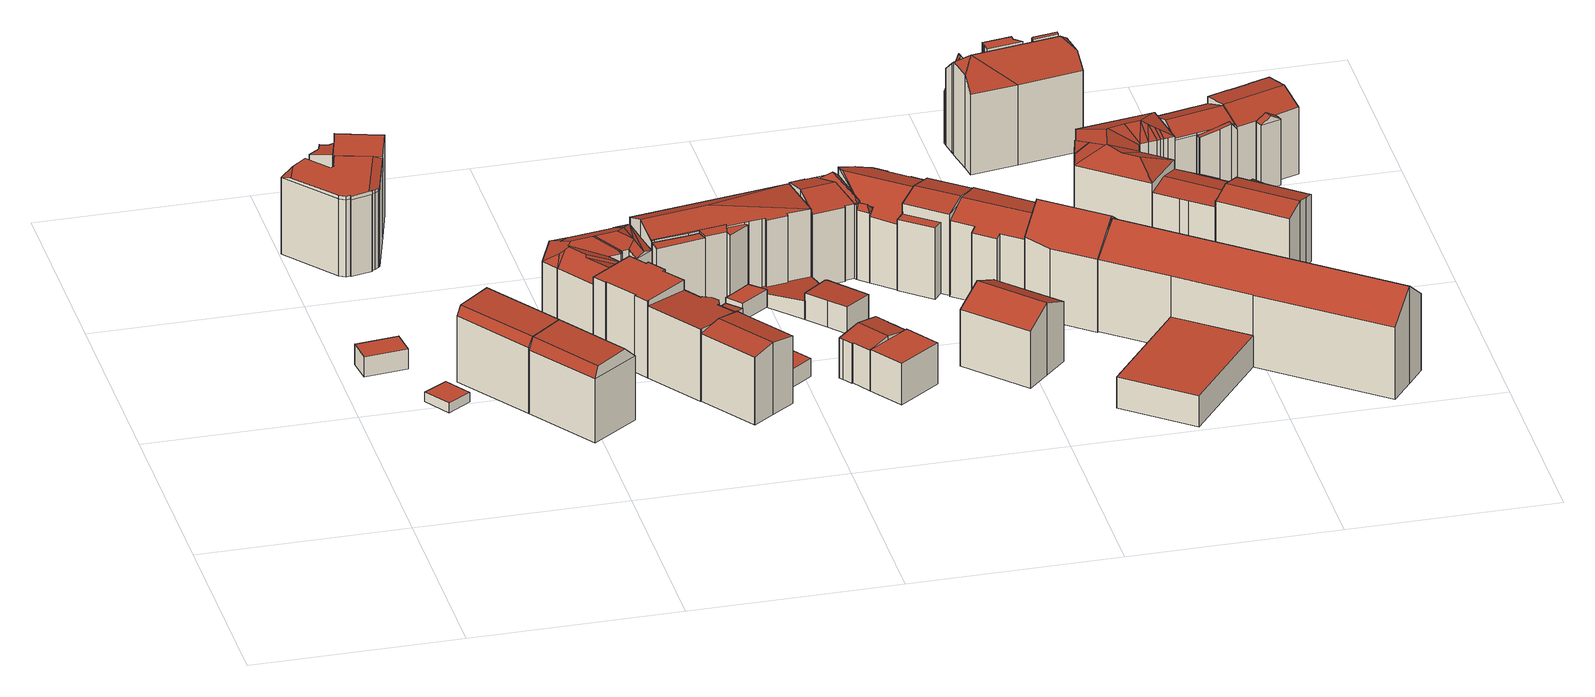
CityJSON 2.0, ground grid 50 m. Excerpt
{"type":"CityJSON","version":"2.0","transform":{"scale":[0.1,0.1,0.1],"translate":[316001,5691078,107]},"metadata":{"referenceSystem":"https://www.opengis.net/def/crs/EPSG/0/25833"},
"CityObjects":{
"building1":{"type":"Building","attributes":{"Dachtyp_tdc":"tdcPolyFlatRoof","Gemeindeschluessel":14713000,"Dachneigung":0,"QualitaetDacherkennung":25,"Geometrietyp2DReferenz":"3000","function":"31001_9998","roofType":"1000","measuredHeight":5.18},"geometry":[{"type":"MultiSurface","lod":"2","boundaries":[[[0,1,2,3]],[[1,4,5,2]],[[4,6,7,5]],[[6,0,3,7]],[[6,4,1,0]],[[3,2,5,7]]],"semantics":{"surfaces":[{"type":"WallSurface"},{"type":"RoofSurface"},{"type":"GroundSurface"}],"values":[0,0,0,0,1,2]}}]},
"building2":{"type":"Building","attributes":{"Gemeindeschluessel":14713000,"Dachtyp_tdc":"tdcPolyFlatRoof","Dachneigung":0,"QualitaetDacherkennung":84,"Geometrietyp2DReferenz":"3000","function":"31001_9998","roofType":"1000","measuredHeight":2.57},"geometry":[{"type":"MultiSurface","lod":"2","boundaries":[[[8,9,10,11]],[[9,12,13,10]],[[12,14,15,13]],[[14,8,11,15]],[[14,12,9,8]],[[11,10,13,15]]],"semantics":{"surfaces":[{"type":"WallSurface"},{"type":"RoofSurface"},{"type":"GroundSurface"}],"values":[0,0,0,0,1,2]}}]},
"building3":{"type":"Building","attributes":{"Dachtyp_tdc":"tdcFreeFormRoof","Gemeindeschluessel":14713000,"Dachneigung":0.626,"QualitaetDacherkennung":70,"Geometrietyp2DReferenz":"3000","function":"31001_9998","roofType":"5000","measuredHeight":20.67},"geometry":[{"type":"MultiSurface","lod":"2","boundaries":[[[16,17,18,19]],[[17,20,21,18]],[[20,22,23,21]],[[22,24,25,23]],[[24,26,27,25]],[[26,28,29,27]],[[28,30,31,29]],[[30,32,33,31]],[[32,34,35,33]],[[34,36,37,35]],[[36,38,39,37]],[[38,40,41,39]],[[40,42,43,41]],[[42,44,45,43]],[[44,46,47,45]],[[46,48,49,47]],[[48,50,51,49]],[[50,16,19,51]],[[52,53,54,55,56,57,58,59]],[[60,42,61]],[[62,63,59,58,64,65,66,67,68,69,70,60,61,71,72]],[[36,62,72,38]],[[38,72,71,40]],[[40,71,61,42]],[[42,60,70,44]],[[44,70,69,46]],[[46,69,68,48]],[[48,68,67,50]],[[50,67,66,16]],[[16,66,65,17]],[[17,65,64,20]],[[20,64,58,57,22]],[[34,63,62,36]],[[32,52,59,63,34]],[[22,57,56,24]],[[24,56,55,26]],[[26,55,54,28]],[[28,54,53,30]],[[30,53,52,32]],[[19,18,21,23,25,27,29,31,33,35,37,39,41,43,45,47,49,51]]],"semantics":{"surfaces":[{"type":"WallSurface"},{"type":"RoofSurface"},{"type":"GroundSurface"}],"values":[0,0,0,0,0,0,0,0,0,0,0,0,0,0,0,0,0,0,1,1,1,0,0,0,0,0,0,0,0,0,0,0,0,0,0,0,0,0,0,2]}}]},
"building4":{"type":"Building","attributes":{"Dachtyp_tdc":"tdcCutGableRoof","Gemeindeschluessel":14713000,"Dachneigung":3.2,"QualitaetDacherkennung":62,"Geometrietyp2DReferenz":"3000","function":"31001_9998","roofType":"9999","measuredHeight":19.67},"geometry":[{"type":"MultiSurface","lod":"2","boundaries":[[[73,74,75,76]],[[74,77,78,75]],[[77,79,80,78]],[[79,73,76,80]],[[74,73,81,82]],[[77,74,82,83]],[[79,77,83,84]],[[73,79,84,81]],[[83,82,81,84]],[[76,75,78,80]]],"semantics":{"surfaces":[{"type":"WallSurface"},{"type":"RoofSurface"},{"type":"GroundSurface"}],"values":[0,0,0,0,1,0,1,0,1,2]}}]},
"building5":{"type":"Building","attributes":{"Gemeindeschluessel":14713000,"Geometrietyp2DReferenz":"3000","function":"31001_9998","roofType":"9999"},"children":["building5-1","building5-2"]},
"building5-1":{"type":"BuildingPart","attributes":{"Dachtyp_tdc":"tdcPolyFlatRoof","Dachneigung":0,"QualitaetDacherkennung":71,"Geometrietyp2DReferenz":"3000","roofType":"1000","measuredHeight":20.48},"parents":["building5"],"geometry":[{"type":"MultiSurface","lod":"2","boundaries":[[[85,86,87,88,89]],[[86,90,91,87]],[[90,92,93,91]],[[92,94,95,93]],[[94,64,96,95]],[[64,97,98,96]],[[97,64,94,92,90,86,85,99]],[[88,87,91,93,95,96,98]],[[89,99,85]],[[88,98,97,99,89]]],"semantics":{"surfaces":[{"type":"WallSurface"},{"type":"RoofSurface"},{"type":"GroundSurface"},{"type":"ClosureSurface"}],"values":[0,0,0,0,0,0,1,2,0,3]}}]},
"building5-2":{"type":"BuildingPart","attributes":{"Dachtyp_tdc":"tdcPolyFlatRoof","Dachneigung":3.87,"QualitaetDacherkennung":68,"Geometrietyp2DReferenz":"3000","roofType":"2100","measuredHeight":20.61},"parents":["building5"],"geometry":[{"type":"MultiSurface","lod":"2","boundaries":[[[100,101,102,98,97]],[[101,103,104,102]],[[103,105,106,104]],[[105,107,108,106]],[[107,89,88,108]],[[89,107,105,103,101,100,99]],[[98,102,104,106,108,88]],[[97,99,100]],[[98,88,89,99,97]]],"semantics":{"surfaces":[{"type":"WallSurface"},{"type":"RoofSurface"},{"type":"GroundSurface"},{"type":"ClosureSurface"}],"values":[0,0,0,0,0,1,2,0,3]}}]},
"building6":{"type":"Building","attributes":{"Dachtyp_tdc":"tdcCutGableRoof","Gemeindeschluessel":14713000,"Dachneigung":3.29,"QualitaetDacherkennung":69,"Geometrietyp2DReferenz":"3000","function":"31001_9998","roofType":"9999","measuredHeight":19.67},"geometry":[{"type":"MultiSurface","lod":"2","boundaries":[[[79,109,110,80]],[[109,111,112,110]],[[111,113,76,112]],[[113,79,80,76]],[[109,79,84,114]],[[111,109,114,115]],[[113,111,115,116]],[[79,113,116,84]],[[115,114,84,116]],[[80,110,112,76]]],"semantics":{"surfaces":[{"type":"WallSurface"},{"type":"RoofSurface"},{"type":"GroundSurface"}],"values":[0,0,0,0,1,0,1,0,1,2]}}]},
"building7":{"type":"Building","attributes":{"Gemeindeschluessel":14713000,"Dachtyp_tdc":"tdcFreeFormRoof","Dachneigung":23.16,"QualitaetDacherkennung":24,"Geometrietyp2DReferenz":"3000","function":"31001_9998","roofType":"5000","measuredHeight":20.09},"geometry":[{"type":"MultiSurface","lod":"2","boundaries":[[[117,118,119,120]],[[118,121,122,119]],[[121,123,124,122]],[[123,125,126,124]],[[125,127,128,126]],[[127,129,130,128]],[[129,131,132,130]],[[131,133,134,132]],[[133,135,136,134]],[[135,137,138,136]],[[137,139,140,138]],[[139,141,142,140]],[[141,143,144,142]],[[143,145,146,144]],[[145,147,148,146]],[[147,149,150,148]],[[149,151,152,150]],[[151,153,154,152]],[[153,155,156,154]],[[155,157,158,156]],[[157,159,160,158]],[[159,117,120,160]],[[159,161,117]],[[157,161,159]],[[157,162,161]],[[157,163,162]],[[163,157,164]],[[162,163,165]],[[164,157,155]],[[163,164,155,153]],[[166,167,168,169,165,163,153,151]],[[170,166,151,149]],[[170,149,147]],[[171,172,173,174,167,166,170,147,145]],[[171,145,143]],[[172,171,143,141]],[[175,176,177,173,172,141,139]],[[137,175,139]],[[175,137,135]],[[176,175,135,133]],[[177,176,133,131]],[[174,173,177,131,129]],[[178,168,167,174,129,127]],[[178,127,125]],[[169,168,178,125,123]],[[162,165,169,123,121]],[[161,162,121,118]],[[161,118,117]],[[120,119,122,124,126,128,130,132,134,136,138,140,142,144,146,148,150,152,154,156,158,160]]],"semantics":{"surfaces":[{"type":"WallSurface"},{"type":"RoofSurface"},{"type":"GroundSurface"}],"values":[0,0,0,0,0,0,0,0,0,0,0,0,0,0,0,0,0,0,0,0,0,0,1,1,1,1,1,1,1,1,1,1,1,1,1,1,1,0,0,1,1,1,1,1,1,1,1,0,2]}}]},
"building8":{"type":"Building","attributes":{"Dachtyp_tdc":"tdcPolyFlatRoof","Gemeindeschluessel":14713000,"Dachneigung":0,"QualitaetDacherkennung":30,"Geometrietyp2DReferenz":"3000","function":"31001_9998","roofType":"1000","measuredHeight":19.61},"geometry":[{"type":"MultiSurface","lod":"2","boundaries":[[[179,180,136,138]],[[180,181,182,136]],[[181,183,184,182]],[[183,185,186,184]],[[185,187,188,186]],[[187,189,190,188]],[[189,191,192,190]],[[191,193,194,192]],[[193,195,196,194]],[[195,197,198,196]],[[197,199,200,198]],[[199,201,202,200]],[[201,203,204,202]],[[203,205,140,204]],[[205,179,138,140]],[[205,203,201,199,197,195,193,191,189,187,185,183,181,180,179]],[[138,136,182,184,186,188,190,192,194,196,198,200,202,204,140]]],"semantics":{"surfaces":[{"type":"WallSurface"},{"type":"RoofSurface"},{"type":"GroundSurface"}],"values":[0,0,0,0,0,0,0,0,0,0,0,0,0,0,0,1,2]}}]},
"building9":{"type":"Building","attributes":{"Dachtyp_tdc":"tdcPolyFlatRoof","Gemeindeschluessel":14713000,"Dachneigung":6.37,"QualitaetDacherkennung":70,"Geometrietyp2DReferenz":"3000","function":"31001_9998","roofType":"2100","measuredHeight":18.47},"geometry":[{"type":"MultiSurface","lod":"2","boundaries":[[[206,207,196,208]],[[207,209,194,196]],[[209,210,192,194]],[[210,211,212,192]],[[211,213,214,212]],[[213,215,216,214]],[[215,217,218,216]],[[217,219,220,218]],[[219,221,222,220]],[[221,223,224,222]],[[223,225,226,224]],[[225,206,208,226]],[[225,223,221,219,217,215,213,211,210,209,207,206]],[[208,196,194,192,212,214,216,218,220,222,224,226]]],"semantics":{"surfaces":[{"type":"WallSurface"},{"type":"RoofSurface"},{"type":"GroundSurface"}],"values":[0,0,0,0,0,0,0,0,0,0,0,0,1,2]}}]},
"building10":{"type":"Building","attributes":{"Dachtyp_tdc":"tdcGableRoof","Gemeindeschluessel":14713000,"Dachneigung":10.02,"QualitaetDacherkennung":35,"Geometrietyp2DReferenz":"3000","function":"31001_9998","roofType":"3100","measuredHeight":18.52},"geometry":[{"type":"MultiSurface","lod":"2","boundaries":[[[227,228,229,230]],[[228,231,232,229]],[[231,233,234,232]],[[233,235,236,234]],[[235,237,238,236]],[[237,239,240,238]],[[239,241,242,240]],[[241,243,244,242]],[[243,227,230,244]],[[239,237,235,233,231,228]],[[228,227,243,241,239]],[[230,229,232,234,236,238,240,242,244]]],"semantics":{"surfaces":[{"type":"WallSurface"},{"type":"RoofSurface"},{"type":"GroundSurface"}],"values":[0,0,0,0,0,0,0,0,0,1,1,2]}}]},
"building11":{"type":"Building","attributes":{"Dachtyp_tdc":"tdcPolyFlatRoof","Gemeindeschluessel":14713000,"Dachneigung":15.15,"QualitaetDacherkennung":32,"Geometrietyp2DReferenz":"3000","function":"31001_9998","roofType":"2100","measuredHeight":19.84},"geometry":[{"type":"MultiSurface","lod":"2","boundaries":[[[245,246,247,248]],[[246,249,250,247]],[[249,251,252,250]],[[251,253,254,252]],[[253,245,248,254]],[[253,251,249,246,245]],[[248,247,250,252,254]]],"semantics":{"surfaces":[{"type":"WallSurface"},{"type":"RoofSurface"},{"type":"GroundSurface"}],"values":[0,0,0,0,0,1,2]}}]},
"building12":{"type":"Building","attributes":{"Dachtyp_tdc":"tdcPolyFlatRoof","Gemeindeschluessel":14713000,"Dachneigung":0,"QualitaetDacherkennung":79,"Geometrietyp2DReferenz":"3000","function":"31001_9998","roofType":"1000","measuredHeight":4.58},"geometry":[{"type":"MultiSurface","lod":"2","boundaries":[[[255,256,257,258]],[[256,259,260,257]],[[259,261,262,260]],[[261,263,264,262]],[[263,255,258,264]],[[263,261,259,256,255]],[[258,257,260,262,264]]],"semantics":{"surfaces":[{"type":"WallSurface"},{"type":"RoofSurface"},{"type":"GroundSurface"}],"values":[0,0,0,0,0,1,2]}}]},
"building13":{"type":"Building","attributes":{"Dachtyp_tdc":"tdcPolyFlatRoof","Gemeindeschluessel":14713000,"Dachneigung":3.18,"QualitaetDacherkennung":70,"Geometrietyp2DReferenz":"3000","function":"31001_9998","roofType":"2100","measuredHeight":3.29},"geometry":[{"type":"MultiSurface","lod":"2","boundaries":[[[265,266,267,268]],[[266,269,270,267]],[[269,271,272,270]],[[271,265,268,272]],[[271,269,266,265]],[[268,267,270,272]]],"semantics":{"surfaces":[{"type":"WallSurface"},{"type":"RoofSurface"},{"type":"GroundSurface"}],"values":[0,0,0,0,1,2]}}]},
"building14":{"type":"Building","attributes":{"Gemeindeschluessel":14713000,"Geometrietyp2DReferenz":"3000","function":"31001_9998","roofType":"9999"},"children":["building14-1","building14-2"]},
"building14-1":{"type":"BuildingPart","attributes":{"Dachtyp_tdc":"tdcHipAndGableRoof","Dachneigung":24.52,"QualitaetDacherkennung":30,"Geometrietyp2DReferenz":"3000","roofType":"5000","measuredHeight":22.5},"parents":["building14"],"geometry":[{"type":"MultiSurface","lod":"2","boundaries":[[[273,274,275,276]],[[274,277,278,275]],[[277,279,280,278]],[[279,281,282,280]],[[281,283,284,282]],[[285,286,287,120]],[[286,288,160,287]],[[288,289,158,160]],[[289,290,291,158]],[[290,292,293,291]],[[292,294,295,293]],[[294,296,297,295]],[[296,298,299,297]],[[298,273,276,299]],[[294,292,290,300]],[[290,289,288,286,300]],[[286,285,283,281,279,277,274,273,298,296,294,300]],[[276,275,278,280,282,284,120,287,160,158,291,293,295,297,299]],[[120,284,283,285]]],"semantics":{"surfaces":[{"type":"WallSurface"},{"type":"RoofSurface"},{"type":"GroundSurface"},{"type":"ClosureSurface"}],"values":[0,0,0,0,0,0,0,0,0,0,0,0,0,0,1,1,1,2,3]}}]},
"building14-2":{"type":"BuildingPart","attributes":{"Dachtyp_tdc":"tdcPolyFlatRoof","Dachneigung":18.15,"QualitaetDacherkennung":28,"Geometrietyp2DReferenz":"3000","roofType":"2100","measuredHeight":20.36},"parents":["building14"],"geometry":[{"type":"MultiSurface","lod":"2","boundaries":[[[301,302,250,252]],[[302,303,304,250]],[[303,305,247,304]],[[305,306,285,120,247]],[[307,308,309,284,283]],[[308,310,254,309]],[[310,301,252,254]],[[310,308,307,306,305,303,302,301]],[[252,250,304,247,120,284,309,254]],[[283,285,306,307]],[[283,284,120,285]]],"semantics":{"surfaces":[{"type":"WallSurface"},{"type":"RoofSurface"},{"type":"GroundSurface"},{"type":"ClosureSurface"}],"values":[0,0,0,0,0,0,0,1,2,0,3]}}]},
"building15":{"type":"Building","attributes":{"Gemeindeschluessel":14713000,"Geometrietyp2DReferenz":"3000","function":"31001_9998","roofType":"9999"},"children":["building15-1","building15-2"]},
"building15-1":{"type":"BuildingPart","attributes":{"Dachtyp_tdc":"tdcPolyFlatRoof","Dachneigung":0,"QualitaetDacherkennung":34,"Geometrietyp2DReferenz":"3000","roofType":"1000","measuredHeight":19.6},"parents":["building15"],"geometry":[{"type":"MultiSurface","lod":"2","boundaries":[[[311,312,284,309]],[[312,313,282,284]],[[313,314,315,316,282]],[[317,311,309,318,319]],[[317,314,313,312,311]],[[309,284,282,316,318]],[[319,315,314,317]],[[319,318,316,315]]],"semantics":{"surfaces":[{"type":"WallSurface"},{"type":"RoofSurface"},{"type":"GroundSurface"},{"type":"ClosureSurface"}],"values":[0,0,0,0,1,2,0,3]}}]},
"building15-2":{"type":"BuildingPart","attributes":{"Dachtyp_tdc":"tdcPolyFlatRoof","Dachneigung":2.71,"QualitaetDacherkennung":55,"Geometrietyp2DReferenz":"3000","roofType":"2100","measuredHeight":4.65},"parents":["building15"],"geometry":[{"type":"MultiSurface","lod":"2","boundaries":[[[315,320,321,316]],[[320,322,267,321]],[[322,323,268,267]],[[323,319,318,268]],[[319,323,322,320,315]],[[316,321,267,268,318]],[[316,318,319,315]]],"semantics":{"surfaces":[{"type":"WallSurface"},{"type":"RoofSurface"},{"type":"GroundSurface"},{"type":"ClosureSurface"}],"values":[0,0,0,0,1,2,3]}}]},
"building16":{"type":"Building","attributes":{"Dachtyp_tdc":"tdcPolyFlatRoof","Gemeindeschluessel":14713000,"Dachneigung":8.73,"QualitaetDacherkennung":67,"Geometrietyp2DReferenz":"3000","function":"31001_9998","roofType":"2100","measuredHeight":4.64},"geometry":[{"type":"MultiSurface","lod":"2","boundaries":[[[324,325,326,327]],[[325,328,329,326]],[[328,330,331,329]],[[330,332,333,331]],[[332,334,335,333]],[[334,336,337,335]],[[336,338,339,337]],[[338,340,341,339]],[[340,342,343,341]],[[342,344,345,343]],[[344,324,327,345]],[[344,342,340,338,336,334,332,330,328,325,324]],[[327,326,329,331,333,335,337,339,341,343,345]]],"semantics":{"surfaces":[{"type":"WallSurface"},{"type":"RoofSurface"},{"type":"GroundSurface"}],"values":[0,0,0,0,0,0,0,0,0,0,0,1,2]}}]},
"building17":{"type":"Building","attributes":{"Dachtyp_tdc":"tdcGableRoof","Gemeindeschluessel":14713000,"Dachneigung":11.02,"QualitaetDacherkennung":78,"Geometrietyp2DReferenz":"3000","function":"31001_9998","roofType":"3100","measuredHeight":11.43},"geometry":[{"type":"MultiSurface","lod":"2","boundaries":[[[346,347,348,349]],[[347,350,351,348]],[[350,352,353,351]],[[352,354,355,353]],[[354,356,357,355]],[[356,358,359,357]],[[358,360,361,359]],[[360,362,363,361]],[[362,364,365,363]],[[364,366,367,365]],[[366,368,369,367]],[[368,370,371,369]],[[370,372,373,371]],[[372,346,349,373]],[[368,366,364,362,360,358,356,354]],[[354,352,350,347,346,372,370,368]],[[349,348,351,353,355,357,359,361,363,365,367,369,371,373]]],"semantics":{"surfaces":[{"type":"WallSurface"},{"type":"RoofSurface"},{"type":"GroundSurface"}],"values":[0,0,0,0,0,0,0,0,0,0,0,0,0,0,1,1,2]}}]},
"building18":{"type":"Building","attributes":{"Dachtyp_tdc":"tdcPolyFlatRoof","Gemeindeschluessel":14713000,"Dachneigung":0,"QualitaetDacherkennung":51,"Geometrietyp2DReferenz":"3000","function":"31001_9998","roofType":"1000","measuredHeight":10.55},"geometry":[{"type":"MultiSurface","lod":"2","boundaries":[[[374,375,353,357]],[[375,376,377,353]],[[376,378,379,377]],[[378,374,357,379]],[[378,376,375,374]],[[357,353,377,379]]],"semantics":{"surfaces":[{"type":"WallSurface"},{"type":"RoofSurface"},{"type":"GroundSurface"}],"values":[0,0,0,0,1,2]}}]},
"building19":{"type":"Building","attributes":{"Dachtyp_tdc":"tdcPolyFlatRoof","Gemeindeschluessel":14713000,"Dachneigung":3.44,"QualitaetDacherkennung":79,"Geometrietyp2DReferenz":"3000","function":"31001_9998","roofType":"2100","measuredHeight":6.77},"geometry":[{"type":"MultiSurface","lod":"2","boundaries":[[[380,381,343,382]],[[381,383,341,343]],[[383,384,385,341]],[[384,386,387,385]],[[386,388,389,387]],[[388,380,382,389]],[[388,386,384,383,381,380]],[[382,343,341,385,387,389]]],"semantics":{"surfaces":[{"type":"WallSurface"},{"type":"RoofSurface"},{"type":"GroundSurface"}],"values":[0,0,0,0,0,0,1,2]}}]},
"building20":{"type":"Building","attributes":{"Gemeindeschluessel":14713000,"Geometrietyp2DReferenz":"3000","function":"31001_9998","roofType":"9999"},"children":["building20-1","building20-2"]},
"building20-1":{"type":"BuildingPart","attributes":{"Dachtyp_tdc":"tdcFreeFormRoof","Dachneigung":47.55,"QualitaetDacherkennung":19,"Geometrietyp2DReferenz":"3000","roofType":"5000","measuredHeight":21.66},"parents":["building20"],"geometry":[{"type":"MultiSurface","lod":"2","boundaries":[[[390,391,392,393]],[[391,394,395,392]],[[396,397,398,399,400,394]],[[396,394,391]],[[397,396,391,390]],[[397,390,401,398]],[[393,392,395,402,403,404,405]],[[402,395,394,400,406]],[[404,403,399,398]],[[403,402,406,400,399]],[[393,405,401,390]],[[405,404,398,401]]],"semantics":{"surfaces":[{"type":"WallSurface"},{"type":"RoofSurface"},{"type":"GroundSurface"},{"type":"ClosureSurface"}],"values":[0,0,1,1,1,1,2,0,3,3,0,3]}}]},
"building20-2":{"type":"BuildingPart","attributes":{"Dachtyp_tdc":"tdcGableRoof","Dachneigung":21.17,"QualitaetDacherkennung":76,"Geometrietyp2DReferenz":"3000","roofType":"3100","measuredHeight":21.57},"parents":["building20"],"geometry":[{"type":"MultiSurface","lod":"2","boundaries":[[[407,408,409,410]],[[408,411,412,409]],[[411,413,401,405,412]],[[406,414,415,402]],[[414,416,417,415]],[[416,418,419,417]],[[418,420,421,419]],[[420,422,423,421]],[[422,424,425,423]],[[424,426,427,425]],[[426,407,410,427]],[[422,420,418,416,414,406,400,428]],[[428,429,413,411,408,407,426,424,422]],[[410,409,412,405,404,403,402,415,417,419,421,423,425,427]],[[398,401,413,429]],[[404,405,401,398]],[[399,398,429,428]],[[403,404,398,399]],[[400,399,428]],[[406,402,403,399,400]]],"semantics":{"surfaces":[{"type":"WallSurface"},{"type":"RoofSurface"},{"type":"GroundSurface"},{"type":"ClosureSurface"}],"values":[0,0,0,0,0,0,0,0,0,0,0,1,1,2,0,3,0,3,0,3]}}]},
"building21":{"type":"Building","attributes":{"Gemeindeschluessel":14713000,"Dachtyp_tdc":"tdcFreeFormRoof","Dachneigung":53.63,"QualitaetDacherkennung":23,"Geometrietyp2DReferenz":"3000","function":"31001_9998","roofType":"5000","measuredHeight":19.28},"geometry":[{"type":"MultiSurface","lod":"2","boundaries":[[[430,431,395,432]],[[431,433,392,395]],[[433,434,435,392]],[[434,430,432,435]],[[436,437,434,433]],[[436,433,431]],[[437,436,431,430]],[[437,430,434]],[[432,395,392,435]]],"semantics":{"surfaces":[{"type":"WallSurface"},{"type":"RoofSurface"},{"type":"GroundSurface"}],"values":[0,0,0,0,1,0,1,1,2]}}]},
"building22":{"type":"Building","attributes":{"Dachtyp_tdc":"tdcFreeFormRoof","Gemeindeschluessel":14713000,"Dachneigung":28.24,"QualitaetDacherkennung":64,"Geometrietyp2DReferenz":"3000","function":"31001_9998","roofType":"5000","measuredHeight":21.67},"geometry":[{"type":"MultiSurface","lod":"2","boundaries":[[[438,439,432,440]],[[439,441,435,432]],[[441,442,392,435]],[[442,443,393,392]],[[443,444,445,393]],[[444,446,447,445]],[[446,448,449,447]],[[448,450,451,449]],[[450,452,453,451]],[[452,454,455,453]],[[454,456,457,455]],[[456,458,459,457]],[[458,438,440,459]],[[438,460,461,442,441,439]],[[458,456,454,452,450,448,446,444,443,461,460]],[[443,442,461]],[[438,458,460]],[[440,432,435,392,393,445,447,449,451,453,455,457,459]]],"semantics":{"surfaces":[{"type":"WallSurface"},{"type":"RoofSurface"},{"type":"GroundSurface"}],"values":[0,0,0,0,0,0,0,0,0,0,0,0,0,1,1,0,0,2]}}]},
"building23":{"type":"Building","attributes":{"Dachtyp_tdc":"tdcGableRoof","Gemeindeschluessel":14713000,"Dachneigung":29.45,"QualitaetDacherkennung":44,"Geometrietyp2DReferenz":"3000","function":"31001_9998","roofType":"3100","measuredHeight":18.55},"geometry":[{"type":"MultiSurface","lod":"2","boundaries":[[[462,463,464,465]],[[463,466,467,464]],[[466,468,469,467]],[[468,470,471,469]],[[470,472,473,471]],[[472,474,475,473]],[[474,476,477,475]],[[476,462,465,477]],[[472,470,468,466,463,462]],[[462,476,474,472]],[[465,464,467,469,471,473,475,477]]],"semantics":{"surfaces":[{"type":"WallSurface"},{"type":"RoofSurface"},{"type":"GroundSurface"}],"values":[0,0,0,0,0,0,0,0,1,1,2]}}]},
"building24":{"type":"Building","attributes":{"Gemeindeschluessel":14713000,"Geometrietyp2DReferenz":"3000","function":"31001_9998","roofType":"9999"},"children":["building24-1","building24-2"]},
"building24-1":{"type":"BuildingPart","attributes":{"Dachtyp_tdc":"tdcPolyFlatRoof","Dachneigung":0,"QualitaetDacherkennung":60,"Geometrietyp2DReferenz":"3000","roofType":"1000","measuredHeight":18.18},"parents":["building24"],"geometry":[{"type":"MultiSurface","lod":"2","boundaries":[[[478,479,480,481]],[[479,482,483,480]],[[482,484,485,483]],[[484,482,479,478]],[[481,480,483,485]],[[481,485,484,478]]],"semantics":{"surfaces":[{"type":"WallSurface"},{"type":"RoofSurface"},{"type":"GroundSurface"},{"type":"ClosureSurface"}],"values":[0,0,0,1,2,3]}}]},
"building24-2":{"type":"BuildingPart","attributes":{"Dachtyp_tdc":"tdcGableRoof","Dachneigung":14.01,"QualitaetDacherkennung":70,"Geometrietyp2DReferenz":"3000","roofType":"3100","measuredHeight":22.22},"parents":["building24"],"geometry":[{"type":"MultiSurface","lod":"2","boundaries":[[[486,487,488,489]],[[490,481,485,491,492]],[[493,487,491,485,484]],[[487,486,492,491]],[[486,494,490,492]],[[487,493,488]],[[494,486,489]],[[493,494,489,488]],[[481,490,494,493,484,478]],[[484,485,481,478]]],"semantics":{"surfaces":[{"type":"RoofSurface"},{"type":"GroundSurface"},{"type":"WallSurface"},{"type":"ClosureSurface"}],"values":[0,1,2,2,2,2,2,0,2,3]}}]},
"building25":{"type":"Building","attributes":{"Dachtyp_tdc":"tdcFreeFormRoof","Gemeindeschluessel":14713000,"Dachneigung":24.57,"QualitaetDacherkennung":53,"Geometrietyp2DReferenz":"3000","function":"31001_9998","roofType":"5000","measuredHeight":22.24},"geometry":[{"type":"MultiSurface","lod":"2","boundaries":[[[495,496,497,498]],[[496,499,500,497]],[[499,501,502,500]],[[501,503,504,502]],[[503,505,506,504]],[[505,507,508,506]],[[507,509,510,508]],[[509,495,498,510]],[[511,495,509,512]],[[501,499,496,511,512,507,505,503]],[[496,495,511]],[[509,507,512]],[[498,497,500,502,504,506,508,510]]],"semantics":{"surfaces":[{"type":"WallSurface"},{"type":"RoofSurface"},{"type":"GroundSurface"}],"values":[0,0,0,0,0,0,0,0,1,1,0,0,2]}}]},
"building26":{"type":"Building","attributes":{"Dachtyp_tdc":"tdcFreeFormRoof","Gemeindeschluessel":14713000,"Dachneigung":44.54,"QualitaetDacherkennung":57,"Geometrietyp2DReferenz":"3000","function":"31001_9998","roofType":"5000","measuredHeight":25.98},"geometry":[{"type":"MultiSurface","lod":"2","boundaries":[[[513,514,515,516]],[[514,517,518,515]],[[517,519,520,518]],[[519,521,522,520]],[[521,513,516,522]],[[523,517,514,524]],[[521,519,523,524,513]],[[519,517,523]],[[514,513,524]],[[516,515,518,520,522]]],"semantics":{"surfaces":[{"type":"WallSurface"},{"type":"RoofSurface"},{"type":"GroundSurface"}],"values":[0,0,0,0,0,1,1,0,0,2]}}]},
"building27":{"type":"Building","attributes":{"Gemeindeschluessel":14713000,"Geometrietyp2DReferenz":"3000","function":"31001_9998","roofType":"9999"},"children":["building27-1","building27-2"]},
"building27-1":{"type":"BuildingPart","attributes":{"Dachtyp_tdc":"tdcPolyFlatRoof","Dachneigung":0,"QualitaetDacherkennung":58,"Geometrietyp2DReferenz":"3000","roofType":"1000","measuredHeight":8.01},"parents":["building27"],"geometry":[{"type":"MultiSurface","lod":"2","boundaries":[[[525,526,527,528]],[[529,530,531,532]],[[530,533,534,531]],[[533,525,528,534]],[[533,530,529,526,525]],[[528,527,532,531,534]],[[532,527,526,529]]],"semantics":{"surfaces":[{"type":"WallSurface"},{"type":"RoofSurface"},{"type":"GroundSurface"},{"type":"ClosureSurface"}],"values":[0,0,0,0,1,2,3]}}]},
"building27-2":{"type":"BuildingPart","attributes":{"Dachtyp_tdc":"tdcGableRoof","Dachneigung":40.14,"QualitaetDacherkennung":56,"Geometrietyp2DReferenz":"3000","roofType":"3100","measuredHeight":24.95},"parents":["building27"],"geometry":[{"type":"MultiSurface","lod":"2","boundaries":[[[535,527,526]],[[535,519,536,527]],[[519,537,538,536]],[[537,539,540,538]],[[539,541,542,540]],[[541,543,544,542]],[[543,545,546,544]],[[545,547,548,546]],[[547,549,531,548]],[[549,550,529,532,531]],[[545,543,541,539,537]],[[537,519,535,550,549,547,545]],[[532,527,536,538,540,542,544,546,548,531]],[[526,529,550,535]],[[526,527,532,529]]],"semantics":{"surfaces":[{"type":"WallSurface"},{"type":"RoofSurface"},{"type":"GroundSurface"},{"type":"ClosureSurface"}],"values":[0,0,0,0,0,0,0,0,0,0,1,1,2,0,3]}}]},
"building28":{"type":"Building","attributes":{"Gemeindeschluessel":14713000,"Geometrietyp2DReferenz":"3000","function":"31001_9998","roofType":"9999"},"children":["building28-1","building28-2","building28-3","building28-4"]},
"building28-1":{"type":"BuildingPart","attributes":{"Dachtyp_tdc":"tdcPolyFlatRoof","Dachneigung":0,"QualitaetDacherkennung":32,"Geometrietyp2DReferenz":"3000","roofType":"1000","measuredHeight":22.39},"parents":["building28"],"geometry":[{"type":"MultiSurface","lod":"2","boundaries":[[[551,552,553,554]],[[552,555,556,553]],[[555,557,558,559,556]],[[560,551,554,561,562]],[[560,557,555,552,551]],[[554,553,556,559,561]],[[562,558,557,560]],[[562,561,559,558]]],"semantics":{"surfaces":[{"type":"WallSurface"},{"type":"RoofSurface"},{"type":"GroundSurface"},{"type":"ClosureSurface"}],"values":[0,0,0,0,1,2,0,3]}}]},
"building28-2":{"type":"BuildingPart","attributes":{"Dachtyp_tdc":"tdcHippedGableRoof","Dachneigung":42.16,"QualitaetDacherkennung":60,"Geometrietyp2DReferenz":"3000","roofType":"3300","measuredHeight":26.6},"parents":["building28"],"geometry":[{"type":"MultiSurface","lod":"2","boundaries":[[[563,564,565,566,567]],[[564,568,569,565]],[[570,571,572,573]],[[571,574,575,572]],[[574,562,561,575]],[[558,576,577,559]],[[576,578,579,577]],[[578,580,581,579]],[[580,582,583,581]],[[582,584,585,583]],[[584,586,587,585]],[[586,588,589,587]],[[588,590,591,589]],[[590,592,593,591]],[[592,594,595,596,593]],[[588,586,597]],[[578,576,598]],[[582,580,578,598,597]],[[586,584,582,597]],[[576,558,562,574,571,570,599,597,598]],[[599,600,568,564,563,601,602,594,592,590,588,597]],[[596,566,565,569,603,604,573,572,575,561,559,577,579,581,583,585,587,589,591,593]],[[563,567,601]],[[602,595,594]],[[567,566,596,595]],[[567,595,602,601]],[[603,569,568,600]],[[599,604,603,600]],[[604,599,570,573]],[[559,561,562,558]]],"semantics":{"surfaces":[{"type":"WallSurface"},{"type":"RoofSurface"},{"type":"GroundSurface"},{"type":"ClosureSurface"}],"values":[0,0,0,0,0,0,0,0,0,0,0,0,0,0,0,1,1,1,1,1,1,2,0,0,3,3,3,3,3,3]}}]},
"building28-3":{"type":"BuildingPart","attributes":{"Dachtyp_tdc":"tdcPolyFlatRoof","Dachneigung":0,"QualitaetDacherkennung":60,"Geometrietyp2DReferenz":"3000","roofType":"1000","measuredHeight":22.34},"parents":["building28"],"geometry":[{"type":"MultiSurface","lod":"2","boundaries":[[[605,606,607,608]],[[606,609,570,573,607]],[[610,611,612,569,568]],[[611,613,614,612]],[[613,605,608,614]],[[613,611,610,615,609,606,605]],[[608,607,573,604,603,569,612,614]],[[600,599,570,609,615]],[[600,603,604,599]],[[604,573,570,599]],[[568,600,615,610]],[[568,569,603,600]]],"semantics":{"surfaces":[{"type":"WallSurface"},{"type":"RoofSurface"},{"type":"GroundSurface"},{"type":"ClosureSurface"}],"values":[0,0,0,0,0,1,2,0,3,3,0,3]}}]},
"building28-4":{"type":"BuildingPart","attributes":{"Dachtyp_tdc":"tdcFreeFormRoof","Dachneigung":68.53,"QualitaetDacherkennung":0,"Geometrietyp2DReferenz":"3000","roofType":"5000","measuredHeight":22.03},"parents":["building28"],"geometry":[{"type":"MultiSurface","lod":"2","boundaries":[[[595,602,616,617,618]],[[567,619,620,617,616,601]],[[595,618,621,596]],[[618,620,622,621]],[[620,619,623,622]],[[619,567,566,623]],[[620,618,617]],[[601,616,602]],[[596,621,622,623,566]],[[595,596,566,567]],[[567,601,602,595]]],"semantics":{"surfaces":[{"type":"RoofSurface"},{"type":"WallSurface"},{"type":"GroundSurface"},{"type":"ClosureSurface"}],"values":[0,0,1,1,1,1,1,1,2,3,3]}}]},
"building29":{"type":"Building","attributes":{"Dachtyp_tdc":"tdcFreeFormRoof","Gemeindeschluessel":14713000,"Dachneigung":21.76,"QualitaetDacherkennung":53,"Geometrietyp2DReferenz":"3000","function":"31001_9998","roofType":"5000","measuredHeight":20.8},"geometry":[{"type":"MultiSurface","lod":"2","boundaries":[[[624,625,626,627]],[[625,628,629,626]],[[628,630,631,629]],[[630,632,633,631]],[[632,634,635,633]],[[634,636,637,635]],[[636,638,639,637]],[[638,640,641,639]],[[640,642,643,641]],[[642,644,645,643]],[[644,646,647,645]],[[646,648,649,647]],[[648,650,651,649]],[[650,652,653,651]],[[652,654,655,653]],[[654,656,657,655]],[[656,658,659,657]],[[658,660,661,659]],[[660,662,663,661]],[[662,664,665,663]],[[664,666,667,665]],[[666,624,627,667]],[[668,669,670,671,672,664,662]],[[673,668,662,660]],[[673,660,658]],[[669,668,673,658,656]],[[670,669,656,654]],[[674,675,671,670,654,652]],[[676,674,652,650]],[[677,648,646]],[[678,648,677]],[[678,650,648]],[[650,678,676]],[[679,677,646,644]],[[680,679,644,642]],[[638,642,640]],[[642,638,680]],[[681,678,677,679,680,638,636]],[[681,636,634]],[[682,675,674,676,678,681,634,632]],[[682,632,630]],[[672,671,675,682,630,628]],[[683,684,672,628,625]],[[683,625,624]],[[684,683,624,666]],[[672,684,666,664]],[[627,626,629,631,633,635,637,639,641,643,645,647,649,651,653,655,657,659,661,663,665,667]]],"semantics":{"surfaces":[{"type":"WallSurface"},{"type":"RoofSurface"},{"type":"GroundSurface"}],"values":[0,0,0,0,0,0,0,0,0,0,0,0,0,0,0,0,0,0,0,0,0,0,1,1,1,1,1,1,1,1,1,1,1,1,1,1,1,1,1,1,1,1,1,1,1,1,2]}}]},
"building30":{"type":"Building","attributes":{"Gemeindeschluessel":14713000,"Geometrietyp2DReferenz":"3000","function":"31001_9998","roofType":"9999"},"children":["building30-1","building30-2"]},
"building30-1":{"type":"BuildingPart","attributes":{"Dachtyp_tdc":"tdcPolyFlatRoof","Dachneigung":28.21,"QualitaetDacherkennung":50,"Geometrietyp2DReferenz":"3000","roofType":"2100","measuredHeight":15.76},"parents":["building30"],"geometry":[{"type":"MultiSurface","lod":"2","boundaries":[[[685,686,687,688,689,690,691]],[[692,693,694,695,696,697]],[[689,688,694,693]],[[688,687,695,694]],[[687,686,696,695]],[[686,685,698,697,696]],[[691,698,685]],[[690,692,697,698,691]],[[689,693,692,690]]],"semantics":{"surfaces":[{"type":"RoofSurface"},{"type":"GroundSurface"},{"type":"WallSurface"},{"type":"ClosureSurface"}],"values":[0,1,2,2,2,2,2,3,3]}}]},
"building30-2":{"type":"BuildingPart","attributes":{"Dachtyp_tdc":"tdcGableRoof","Dachneigung":10.22,"QualitaetDacherkennung":84,"Geometrietyp2DReferenz":"3000","roofType":"3100","measuredHeight":16.7},"parents":["building30"],"geometry":[{"type":"MultiSurface","lod":"2","boundaries":[[[698,699,700,697]],[[699,701,702,700]],[[701,703,704,702]],[[703,705,706,704]],[[705,707,708,706]],[[707,709,710,708]],[[709,711,712,710]],[[711,713,714,712]],[[713,715,716,714]],[[715,717,718,716]],[[717,719,689,693,718]],[[715,713,711,709,707,705,703]],[[703,701,699,698,691,690,719,717,715]],[[692,697,700,702,704,706,708,710,712,714,716,718,693]],[[697,692,690,691,698]],[[689,719,690]],[[690,692,693,689]]],"semantics":{"surfaces":[{"type":"WallSurface"},{"type":"RoofSurface"},{"type":"GroundSurface"},{"type":"ClosureSurface"}],"values":[0,0,0,0,0,0,0,0,0,0,0,1,1,2,3,0,3]}}]},
"building31":{"type":"Building","attributes":{"Dachtyp_tdc":"tdcFreeFormRoof","Gemeindeschluessel":14713000,"Dachneigung":14.02,"QualitaetDacherkennung":61,"Geometrietyp2DReferenz":"3000","function":"31001_9998","roofType":"5000","measuredHeight":18.64},"geometry":[{"type":"MultiSurface","lod":"2","boundaries":[[[720,721,722,723]],[[721,724,725,722]],[[724,726,727,725]],[[726,728,729,727]],[[728,730,731,729]],[[730,732,733,731]],[[732,720,723,733]],[[728,726,724,734,730]],[[732,730,734,721,720]],[[724,721,734]],[[723,722,725,727,729,731,733]]],"semantics":{"surfaces":[{"type":"WallSurface"},{"type":"RoofSurface"},{"type":"GroundSurface"}],"values":[0,0,0,0,0,0,0,1,1,0,2]}}]},
"building32":{"type":"Building","attributes":{"Gemeindeschluessel":14713000,"Geometrietyp2DReferenz":"3000","function":"31001_9998","roofType":"9999"},"children":["building32-1","building32-2"]},
"building32-1":{"type":"BuildingPart","attributes":{"Dachtyp_tdc":"tdcGableRoof","Dachneigung":10.48,"QualitaetDacherkennung":14,"Geometrietyp2DReferenz":"3000","roofType":"3100","measuredHeight":18.19},"parents":["building32"],"geometry":[{"type":"MultiSurface","lod":"2","boundaries":[[[735,736,737,738]],[[739,740,741,742]],[[740,743,744,741]],[[743,745,746,744]],[[745,747,748,746]],[[747,735,738,748]],[[743,740,739,749,750]],[[750,751,752,736,735,747,745,743]],[[738,737,753,742,741,744,746,748]],[[754,751,750]],[[753,737,736,752,755]],[[755,752,751,754]],[[749,755,754,750]],[[753,755,749,739,742]]],"semantics":{"surfaces":[{"type":"WallSurface"},{"type":"RoofSurface"},{"type":"GroundSurface"},{"type":"ClosureSurface"}],"values":[0,0,0,0,0,0,1,1,2,0,3,3,0,3]}}]},
"building32-2":{"type":"BuildingPart","attributes":{"Dachtyp_tdc":"tdcGableRoof","Dachneigung":22.67,"QualitaetDacherkennung":61,"Geometrietyp2DReferenz":"3000","roofType":"3100","measuredHeight":19.57},"parents":["building32"],"geometry":[{"type":"MultiSurface","lod":"2","boundaries":[[[756,757,739,742,758]],[[759,760,761,737,736]],[[760,762,763,761]],[[762,756,758,763]],[[762,764,765,756]],[[766,751,754,767,765,764,768]],[[760,768,764,762]],[[759,766,768,760]],[[756,765,767,757]],[[758,742,753,737,761,763]],[[749,739,757]],[[736,752,759]],[[737,753,755,752,736]],[[753,742,739,749,755]],[[766,759,752,751]],[[754,755,749,757,767]],[[751,752,755,754]]],"semantics":{"surfaces":[{"type":"WallSurface"},{"type":"RoofSurface"},{"type":"GroundSurface"},{"type":"ClosureSurface"}],"values":[0,0,0,0,1,1,0,0,0,2,0,0,3,3,0,0,3]}}]},
"building33":{"type":"Building","attributes":{"Dachtyp_tdc":"tdcFreeFormRoof","Gemeindeschluessel":14713000,"Dachneigung":41.1,"QualitaetDacherkennung":19,"Geometrietyp2DReferenz":"3000","function":"31001_9998","roofType":"5000","measuredHeight":9.69},"geometry":[{"type":"MultiSurface","lod":"2","boundaries":[[[769,770,771,772]],[[770,773,774,771]],[[773,775,776,774]],[[775,777,778,776]],[[777,779,780,778]],[[779,781,782,780]],[[781,783,784,782]],[[783,785,786,784]],[[785,769,772,786]],[[787,788,789,790,785,783]],[[791,787,783,781]],[[791,781,779]],[[788,775,792]],[[787,775,788]],[[791,775,787]],[[791,777,775]],[[777,791,779]],[[792,775,773]],[[789,788,792,773,770]],[[790,789,770,769]],[[790,769,785]],[[772,771,774,776,778,780,782,784,786]]],"semantics":{"surfaces":[{"type":"WallSurface"},{"type":"RoofSurface"},{"type":"GroundSurface"}],"values":[0,0,0,0,0,0,0,0,0,1,1,1,1,1,1,1,1,1,1,1,1,2]}}]},
"building34":{"type":"Building","attributes":{"Gemeindeschluessel":14713000,"Geometrietyp2DReferenz":"3000","function":"31001_9998","roofType":"9999"},"children":["building34-1","building34-2"]},
"building34-1":{"type":"BuildingPart","attributes":{"Dachtyp_tdc":"tdcGableRoof","Dachneigung":28.7,"QualitaetDacherkennung":70,"Geometrietyp2DReferenz":"3000","roofType":"3100","measuredHeight":18.39},"parents":["building34"],"geometry":[{"type":"MultiSurface","lod":"2","boundaries":[[[793,794,795,796]],[[794,797,798,795]],[[797,799,800,798]],[[801,793,802,803,804,805]],[[806,807,808,805,804,809]],[[797,808,807,799]],[[794,801,805,808,797]],[[799,807,806,810]],[[793,801,794]],[[796,795,798,800,811,812]],[[811,800,799,810]],[[812,811,810,802]],[[796,812,802,793]],[[809,804,803]],[[810,806,809,803,802]]],"semantics":{"surfaces":[{"type":"WallSurface"},{"type":"RoofSurface"},{"type":"GroundSurface"},{"type":"ClosureSurface"}],"values":[0,0,0,1,1,0,0,0,0,2,3,3,3,0,3]}}]},
"building34-2":{"type":"BuildingPart","attributes":{"Dachtyp_tdc":"tdcGableRoof","Dachneigung":24.74,"QualitaetDacherkennung":51,"Geometrietyp2DReferenz":"3000","roofType":"3100","measuredHeight":19.84},"parents":["building34"],"geometry":[{"type":"MultiSurface","lod":"2","boundaries":[[[813,814,815,800,799]],[[814,816,817,815]],[[816,818,819,817]],[[818,820,821,819]],[[820,822,823,821]],[[822,824,825,823]],[[824,826,827,825]],[[826,828,829,827]],[[828,830,831,829]],[[830,832,833,831]],[[832,834,793,796,833]],[[830,828,826,824,822,820,818,816]],[[816,814,813,835,809,803,836,834,832,830]],[[812,811,800,815,817,819,821,823,825,827,829,831,833,796]],[[835,806,809]],[[803,802,836]],[[810,811,812,802]],[[810,802,803,809,806]],[[813,799,810,806,835]],[[799,800,811,810]],[[802,793,834,836]],[[802,812,796,793]]],"semantics":{"surfaces":[{"type":"WallSurface"},{"type":"RoofSurface"},{"type":"GroundSurface"},{"type":"ClosureSurface"}],"values":[0,0,0,0,0,0,0,0,0,0,0,1,1,2,0,0,3,3,0,3,0,3]}}]}
},
"vertices":[
[44,715,66],[147,727,66],[147,727,14],[44,715,14],[154,667,66],[154,667,14],[51,656,66],[51,656,14],
[252,494,39],[196,459,39],[196,459,14],[252,494,14],[155,520,39],[155,520,14],[212,554,39],[212,554,14],
[130,1258,210],[132,1266,210],[132,1266,13],[130,1258,13],[135,1275,210],[135,1275,13],[238,1244,210],[238,1244,13],[201,1122,210],[201,1122,13],[197,1117,210],[197,1117,13],[188,1110,210],[188,1110,13],[178,1107,210],[178,1107,13],[179,1104,210],[179,1104,13],[129,1093,210],[129,1093,13],[128,1097,210],[128,1097,13],[118,1095,210],[118,1095,13],[103,1102,210],[103,1102,13],[2,1226,210],[2,1226,13],[70,1281,210],[70,1281,13],[115,1225,210],[115,1225,13],[124,1231,210],[124,1231,13],[122,1233,210],[122,1233,13],[179,1104,219],[178,1107,219],[188,1110,217],[197,1117,216],[201,1122,215],[238,1244,215],[217,1250,220],[172,1102,220],[34,1252,218],[19,1205,218],[128,1097,219],[129,1093,219],[135,1275,219],[132,1266,219],[130,1258,219],[122,1233,219],[124,1231,219],[115,1225,219],[70,1281,218],[103,1102,219],[118,1095,219],
[367,415,182],[246,589,182],[246,589,13],[367,415,13],[356,666,177],[356,666,13],[478,492,177],[478,492,13],[378,422,205],[256,596,205],[328,647,210],[450,473,210],
[149,1335,219],[158,1369,219],[158,1369,14],[149,1335,14],[149,1335,216],[262,1337,219],[262,1337,14],[265,1336,219],[265,1336,14],[238,1244,219],[238,1244,14],[135,1275,14],[132,1276,219],[132,1276,14],[137,1295,219],
[132,1276,220],[82,1292,220],[82,1292,14],[109,1314,218],[109,1314,14],[115,1333,217],[115,1333,14],[134,1327,217],[134,1327,14],
[589,333,177],[589,333,13],[479,256,176],[479,256,13],[367,415,176],[561,313,210],[488,263,205],[377,422,205],
[730,753,189],[689,725,189],[689,725,12],[730,753,12],[682,770,189],[682,770,12],[665,768,189],[665,768,12],[665,762,189],[665,762,12],[661,754,189],[661,754,12],[631,750,189],[631,750,12],[653,719,189],[653,719,12],[642,712,189],[642,712,12],[652,698,189],[652,698,12],[571,641,189],[571,641,12],[569,640,189],[569,640,12],[509,727,189],[509,727,12],[508,727,189],[508,727,12],[483,764,189],[483,764,12],[520,847,189],[520,847,12],[563,854,189],[563,854,12],[564,853,189],[564,853,12],[671,870,189],[671,870,12],[671,871,189],[671,871,12],[710,877,189],[710,877,12],[711,874,189],[711,874,12],[709,739,198],[700,796,198],[692,851,198],[692,852,198],[669,819,210],[539,820,201],[558,795,213],[608,803,213],[614,810,210],[539,821,201],[522,762,204],[536,770,208],[547,771,213],[546,785,210],[611,669,210],[572,724,210],[574,732,213],[654,765,194],
[571,641,208],[652,698,208],[669,710,208],[669,710,12],[697,670,208],[697,670,12],[703,674,208],[703,674,12],[731,634,208],[731,634,12],[725,629,208],[725,629,12],[761,579,208],[761,579,12],[664,510,208],[664,510,12],[660,507,208],[660,507,12],[638,538,208],[638,538,12],[642,540,208],[642,540,12],[592,612,208],[592,612,12],[590,610,208],[590,610,12],[569,640,208],
[750,378,197],[660,507,196],[750,378,12],[664,510,196],[761,579,183],[789,539,183],[789,539,12],[793,542,182],[793,542,12],[814,537,180],[814,537,12],[826,521,180],[826,521,12],[822,500,182],[822,500,12],[818,497,183],[818,497,12],[851,453,183],[851,453,12],[752,380,196],[752,380,12],
[945,320,186],[891,282,198],[891,282,13],[945,320,13],[842,248,186],[842,248,13],[840,247,186],[840,247,13],[750,378,186],[750,378,13],[752,380,187],[752,380,13],[799,414,198],[799,414,13],[851,453,187],[851,453,13],[866,432,186],[866,432,13],
[736,731,205],[731,751,210],[731,751,12],[736,731,12],[817,763,210],[817,763,12],[842,767,210],[842,767,12],[852,751,205],[852,751,12],
[889,448,57],[874,469,57],[874,469,11],[889,448,11],[948,522,57],[948,522,11],[1013,429,57],[1013,429,11],[940,376,57],[940,376,11],
[894,734,42],[924,698,45],[924,698,12],[894,734,12],[891,675,45],[891,675,12],[861,710,42],[861,710,12],
[1001,788,209],[999,794,211],[999,794,12],[1001,788,12],[991,792,211],[991,792,12],[961,788,211],[961,788,12],[950,786,211],[950,786,12],[906,780,211],[906,780,12],[730,753,211],[720,812,237],[720,812,12],[711,874,208],[710,877,207],[1088,936,207],[1088,936,12],[1088,933,207],[1088,933,12],[1107,810,211],[1107,810,12],[1051,802,211],[1051,802,12],[1051,796,209],[1051,796,12],[880,837,237],
[842,767,215],[817,763,215],[737,752,215],[737,752,12],[731,751,215],[730,753,216],[906,780,216],[903,760,209],[903,760,12],[852,751,209],
[903,760,208],[906,780,208],[950,786,208],[956,780,208],[956,780,56],[956,780,12],[907,744,208],[907,744,12],[907,744,56],
[991,745,58],[991,745,12],[924,698,58],[894,734,56],
[950,786,38],[961,788,38],[961,788,11],[950,786,11],[999,794,38],[999,794,11],[1001,788,39],[1001,788,11],[1051,796,39],[1051,796,11],[1051,802,38],[1051,802,11],[1107,810,38],[1107,810,11],[1109,801,40],[1109,801,11],[1119,727,51],[1119,727,11],[1060,675,58],[1060,675,11],[991,745,46],[991,745,11],
[1196,457,109],[1195,456,110],[1195,456,7],[1196,457,7],[1209,436,110],[1209,436,7],[1227,411,109],[1227,411,7],[1176,376,121],[1176,376,7],[1127,342,110],[1127,342,7],[1098,384,110],[1098,384,7],[1096,383,109],[1096,383,7],[1081,405,109],[1081,405,7],[1074,414,109],[1074,414,7],[1077,416,110],[1077,416,7],[1126,451,121],[1126,451,7],[1170,482,111],[1170,482,7],[1175,487,109],[1175,487,7],
[1127,342,113],[1227,411,113],[1279,335,113],[1279,335,7],[1180,265,113],[1180,265,7],
[1100,630,79],[1060,675,79],[1100,630,11],[1119,727,74],[1124,725,74],[1124,725,11],[1197,643,74],[1197,643,11],[1136,591,79],[1136,591,11],
[1204,951,204],[1223,830,204],[1223,830,13],[1204,951,13],[1212,814,204],[1212,814,13],[1213,832,215],[1185,925,230],[1151,943,204],[1180,881,204],[1208,821,204],[1182,948,204],[1208,820,13],[1180,881,13],[1151,943,13],[1182,948,13],[1208,820,204],
[1125,942,210],[1125,941,210],[1125,941,13],[1125,942,13],[1182,949,210],[1182,949,13],[1182,948,210],[1185,817,204],[1185,817,13],[1185,812,202],[1185,812,13],[1109,801,202],[1109,801,13],[1107,810,206],[1107,810,13],[1098,869,229],[1098,869,13],[1088,933,211],[1088,933,13],[1088,936,210],[1088,936,13],[1180,881,229],[1151,943,210],
[1236,792,191],[1212,814,191],[1236,792,13],[1223,830,191],[1249,811,191],[1249,811,13],[1217,822,205],[1235,808,206],
[1288,747,182],[1236,792,184],[1288,747,13],[1249,811,196],[1223,830,195],[1204,951,225],[1244,957,217],[1244,957,13],[1277,953,212],[1277,953,13],[1282,952,212],[1282,952,13],[1311,930,211],[1311,930,13],[1310,928,212],[1310,928,13],[1355,893,211],[1355,893,13],[1356,894,211],[1356,894,13],[1387,869,211],[1387,869,13],[1344,816,230],[1208,926,230],
[1396,446,193],[1424,473,175],[1424,473,8],[1396,446,8],[1446,494,162],[1446,494,8],[1448,492,162],[1448,492,8],[1573,363,162],[1573,363,8],[1523,314,193],[1523,314,8],[1474,266,154],[1474,266,8],[1346,398,154],[1346,398,8],
[1378,712,194],[1361,690,194],[1361,690,12],[1378,712,12],[1288,747,194],[1288,747,12],[1305,769,194],[1305,769,12],
[1475,799,218],[1386,868,218],[1343,815,235],[1433,745,235],[1396,698,12],[1386,868,12],[1475,799,12],[1305,769,220],[1396,698,220],
[1617,683,221],[1538,582,202],[1538,582,10],[1617,683,10],[1490,619,202],[1490,619,10],[1482,609,196],[1482,609,10],[1433,647,196],[1433,647,10],[1443,660,204],[1443,660,10],[1396,698,204],[1396,698,10],[1475,799,221],[1475,799,10],[1578,634,232],[1434,747,232],
[1538,582,208],[1617,683,220],[1617,683,12],[1538,582,12],[1761,571,220],[1761,571,12],[1675,462,199],[1675,462,12],[1584,534,198],[1584,534,12],[1721,521,271],[1578,633,271],
[1635,125,95],[1814,353,95],[1814,353,15],[1635,125,15],[1972,229,95],[1972,228,95],[1972,228,15],[1972,229,15],[1793,1,95],[1793,1,15],
[1814,353,199],[1675,462,15],[1723,523,264],[1723,523,15],[1761,571,213],[1761,571,15],[2329,124,213],[2329,124,15],[2328,124,213],[2328,124,15],[2291,76,264],[2291,76,15],[2243,15,199],[2243,15,15],[1972,228,199],[1972,229,199],
[1752,1386,233],[1756,1389,233],[1756,1389,9],[1752,1386,9],[1812,1398,233],[1812,1398,9],[1813,1389,233],[1813,1389,206],[1813,1389,9],[1753,1379,233],[1753,1379,9],[1753,1379,205],
[1604,1356,205],[1627,1360,205],[1627,1360,9],[1604,1356,9],[1604,1356,195],[1642,1380,189],[1642,1380,9],[1729,1376,205],[1730,1375,206],[1730,1375,9],[1729,1376,9],[1753,1378,206],[1753,1378,9],[1821,1343,247],[1821,1343,9],[1830,1284,247],[1830,1284,9],[1835,1250,215],[1835,1250,9],[1681,1224,214],[1681,1224,9],[1568,1206,215],[1568,1206,9],[1563,1238,246],[1563,1238,9],[1553,1301,247],[1553,1301,9],[1553,1305,243],[1553,1305,9],[1552,1310,239],[1552,1310,9],[1546,1347,205],[1546,1347,141],[1546,1347,9],[1586,1274,275],[1797,1308,275],[1672,1367,205],[1644,1362,205],[1598,1355,205],[1571,1351,205],[1644,1362,9],[1672,1367,9],
[1709,1402,233],[1710,1390,233],[1710,1390,9],[1709,1402,9],[1729,1376,233],[1642,1380,233],[1641,1381,233],[1641,1381,9],[1640,1392,233],[1640,1392,9],[1644,1362,233],
[1581,1352,230],[1579,1362,230],[1545,1357,141],[1604,1361,195],[1599,1365,202],[1545,1357,9],[1599,1365,9],[1604,1361,9],
[1738,936,192],[1753,993,192],[1753,993,12],[1738,936,12],[1755,993,192],[1755,993,12],[1767,1039,192],[1767,1039,12],[1767,1042,192],[1767,1042,12],[1953,1071,192],[1953,1071,12],[1954,1070,192],[1954,1070,12],[1972,958,192],[1972,958,12],[1957,955,192],[1957,955,12],[1946,954,192],[1946,954,12],[1939,953,192],[1939,953,12],[1930,951,192],[1930,951,12],[1911,948,192],[1911,948,12],[1890,945,192],[1890,945,12],[1886,942,192],[1886,942,12],[1880,916,192],[1880,916,12],[1882,911,192],[1882,911,12],[1944,861,192],[1944,861,12],[1947,859,192],[1947,859,12],[1875,770,192],[1875,770,12],[1726,887,192],[1726,887,12],[1739,935,192],[1739,935,12],[1866,850,215],[1832,877,215],[1807,913,220],[1807,914,220],[1804,913,219],[1942,858,193],[1825,982,219],[1823,980,220],[1867,999,215],[1921,994,209],[1906,1006,215],[1934,986,205],[1942,980,202],[1952,1069,193],[1770,1038,193],[1777,955,205],[1778,955,205],
[2060,767,170],[2027,797,168],[2037,811,159],[2000,840,159],[1989,827,168],[1988,825,169],[1993,822,169],[1988,825,13],[1989,827,13],[2000,840,13],[2037,811,13],[2027,797,13],[2060,767,13],[2060,767,169],
[2061,766,169],[2061,766,13],[2065,762,169],[2065,762,13],[2031,718,180],[2031,718,13],[2002,682,171],[2002,682,13],[1995,674,169],[1995,674,13],[1944,715,169],[1944,715,13],[1927,728,169],[1927,728,13],[1875,770,169],[1875,770,13],[1911,815,180],[1911,815,13],[1947,859,169],[1947,859,13],[1989,827,169],
[1995,674,184],[2002,682,187],[2002,682,14],[1995,674,14],[2065,762,186],[2065,762,14],[2207,649,186],[2207,649,14],[2191,629,192],[2191,629,14],[2171,603,200],[2171,603,14],[2136,559,184],[2136,559,14],[2029,717,200],
[2028,959,180],[2025,970,180],[2025,970,13],[2028,959,13],[2116,991,178],[2120,979,178],[2120,979,13],[2116,991,13],[2107,976,195],[2107,976,13],[2078,969,189],[2078,969,13],[2031,960,180],[2031,960,13],[2114,990,182],[2104,988,195],[2065,979,187],[2036,972,182],[2104,988,13],[2104,988,187],[2104,988,182],
[2082,1098,182],[2116,991,182],[2082,1098,13],[2025,970,182],[1972,958,182],[1972,958,13],[1954,1070,182],[1954,1070,13],[1964,1006,208],[2102,1037,208],[2025,970,187],[2116,991,187],[1972,958,187],
[2125,899,93],[2157,874,93],[2157,874,15],[2125,899,15],[2128,836,93],[2128,836,15],[2124,838,93],[2124,838,15],[2094,863,93],[2094,863,15],[2085,870,93],[2085,870,15],[2105,897,93],[2105,897,15],[2116,889,93],[2116,889,15],[2120,892,93],[2120,892,15],[2118,866,108],[2124,866,111],[2128,870,111],[2127,885,101],[2108,873,108],[2127,838,94],
[2216,1010,182],[2222,992,182],[2222,992,14],[2216,1010,14],[2173,975,182],[2173,975,14],[2167,994,182],[2167,994,14],[2222,992,183],[2216,1011,182],[2212,1009,185],[2191,1003,198],[2198,984,198],[2166,994,183],[2167,994,183],[2173,975,183],[2169,995,184],[2166,994,182],[2166,994,14],[2216,1011,14],
[2167,994,184],[2120,979,184],[2120,979,14],[2102,1036,212],[2102,1036,14],[2082,1098,200],[2082,1098,14],[2132,1115,200],[2132,1115,14],[2133,1113,201],[2133,1113,14],[2184,1129,201],[2184,1129,14],[2183,1131,200],[2183,1131,14],[2234,1148,200],[2234,1148,14],[2253,1086,212],[2253,1086,14],[2272,1029,185],[2272,1029,14],[2216,1010,184],[2166,994,184],[2216,1011,185]
]}
